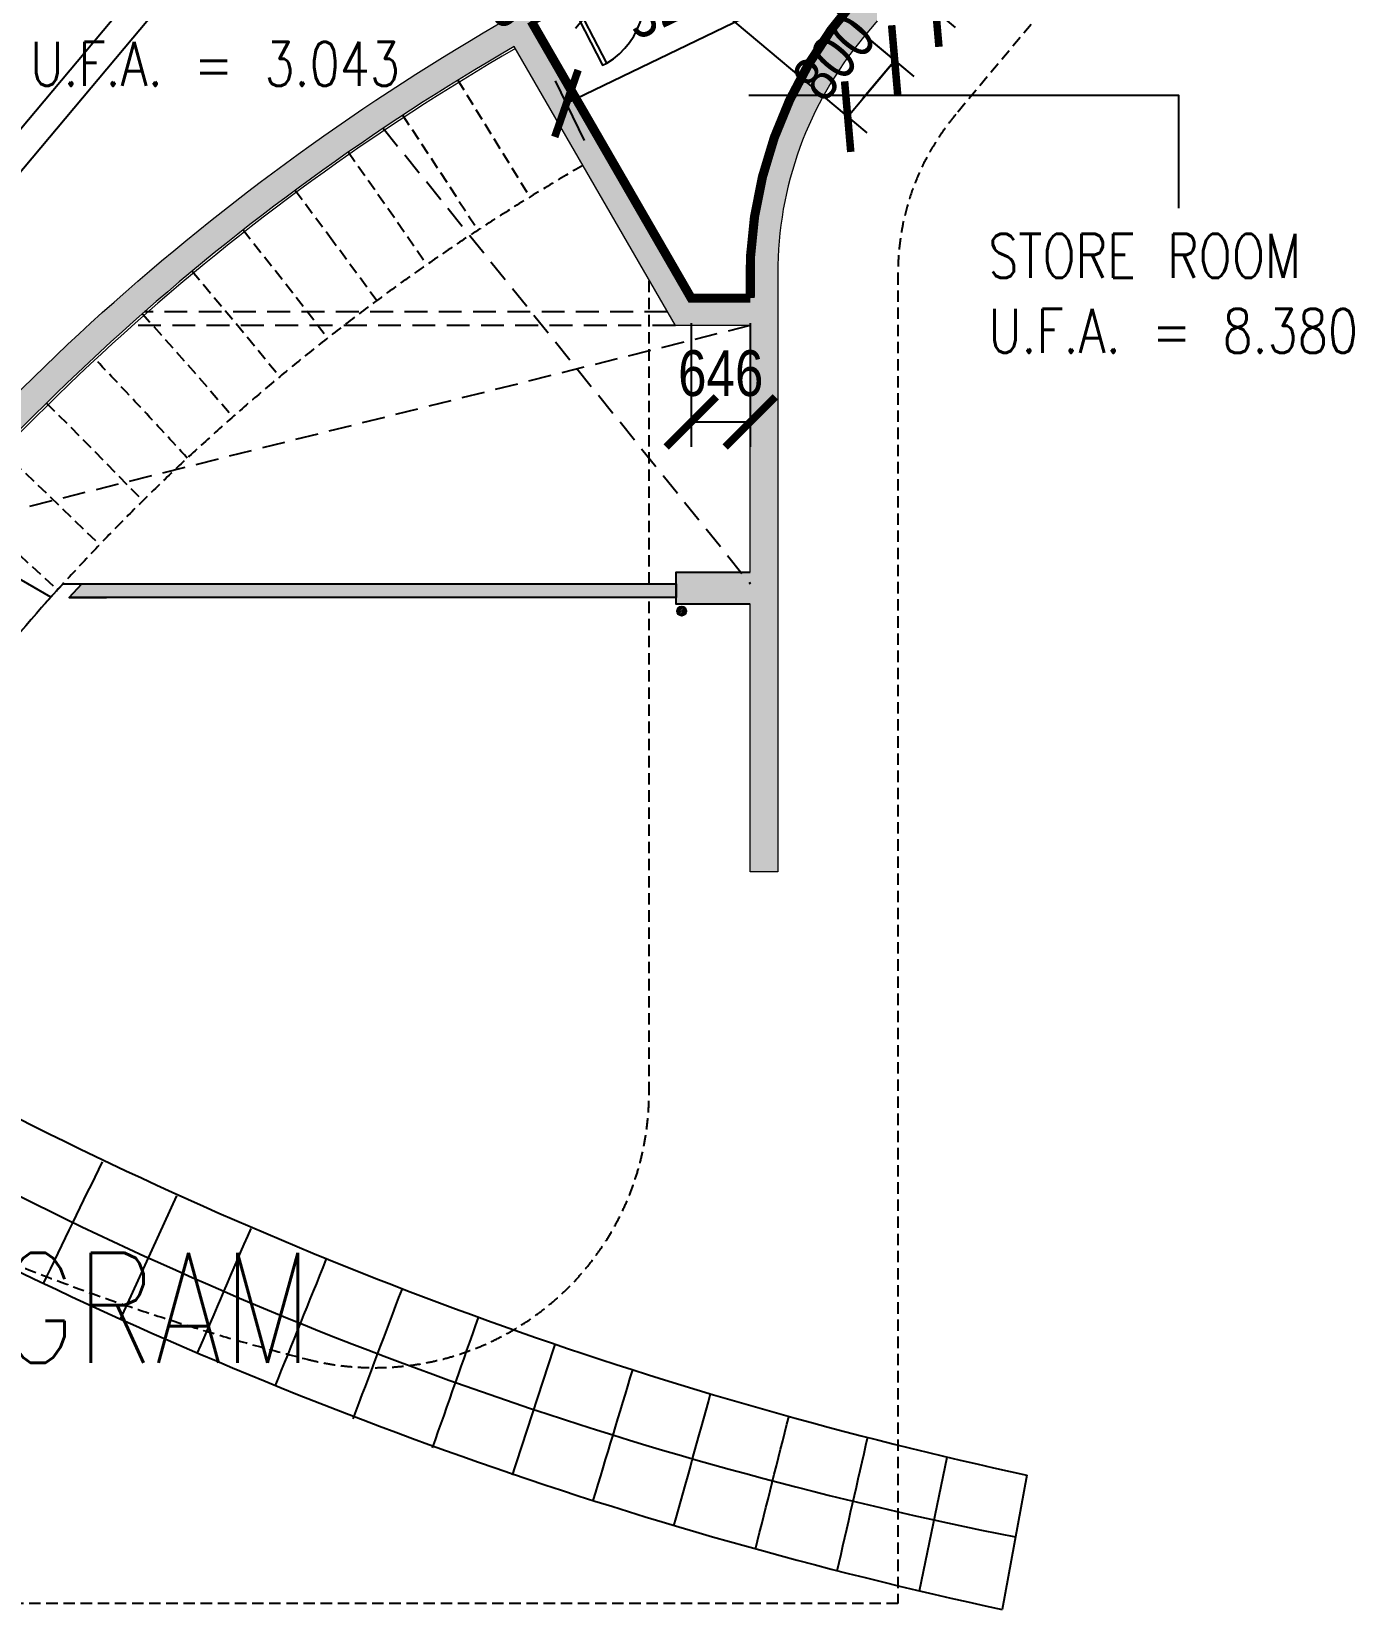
# Model space of a CAD drawing. Header units: millimetres. Extents: x 834140250 to 834644390, y 817877047 to 817987022.
# Drawn here: x 834555248 to 834569702, y 817929007 to 817946257 of the extents above; entities that cross this region are included whole.
import ezdxf

# ---------------------------------------------------------------- set-up
doc = ezdxf.new("R2010")
doc.units = ezdxf.units.MM
doc.header["$LTSCALE"] = 1000
doc.header["$MEASUREMENT"] = 0
for name, pattern in [('3B52X-MAGP-P-L000_XB$0$CENTER', [2, 1.25, -0.25, 0.25, -0.25]), ('3B52X-MAGP-P-L000_XB$0$DASHED2', [0.375, 0.25, -0.125]), ('3B52X-MAGP-P-L000_XB$0$HIDDEN2', [0.1875, 0.125, -0.0625])]:
    doc.linetypes.add(name, pattern=pattern)
doc.layers.get('Defpoints').update_dxf_attribs({"color": 150})
for name, color, linetype in [('3B52X-MAGP-P-L000_XB$0$VPA060_Hatch', 252, 'Continuous'), ('3B52X-MAGP-P-L000_XB$0$VPA060_Tactile', 8, 'Continuous'), ('3B52X-MAGP-P-L000_XB$0$VPA090_Building Line Above', 1, '3B52X-MAGP-P-L000_XB$0$HIDDEN2'), ('3B52X-MAGP-P-L000_XB$0$VPA220_Wall-Conc', 3, 'Continuous'), ('3B52X-MAGP-P-L000_XB$0$VPA240_Stair Ramp', 1, 'Continuous'), ('3B52X-MAGP-P-L000_XB$0$VPA280_Structure Under', 1, 'Continuous'), ('3B52X-MAGP-P-L000_XB$0$VPA315_Door', 1, 'Continuous'), ('3B52X-MAGP-P-L000_XB$0$VPA334_Void Area', 8, '3B52X-MAGP-P-L000_XB$0$CENTER'), ('3B52X-MAGP-P-L000_XB$0$VPA520_Drainage', 8, 'Continuous'), ('MGD031_1', 7, 'Continuous'), ('VPA040_Text', 3, 'Continuous'), ('VPA240_Stair Ramp', 1, 'Continuous')]:
    doc.layers.add(name, color=color, linetype=linetype)
doc.layers.add('3B52X-MAGP-P-L000_XB$0$VPA280_Structure', color=2, linetype='Continuous', lineweight=5)
doc.layers.add('VPA280_Structure', color=2, linetype='Continuous', lineweight=5)
doc.styles.add('1_2.5mm', font='arial.ttf', dxfattribs={"width": 0.8, "height": 0.0025})
doc.styles.get("Standard").update_dxf_attribs({"font": 'txt.shx', "width": 0.8})
doc.styles.add('Style-Arial', font='arial.ttf', dxfattribs={"width": 0.8})
doc.dimstyles.get("Standard").update_dxf_attribs({"dimtxt": 0.18, "dimasz": 0.18, "dimexe": 0.18, "dimexo": 0.06249999999999999, "dimgap": 0.09, "dimtad": 0, "dimtih": 1, "dimtoh": 1, "dimdec": 4, "dimzin": 1, "dimdsep": 46, "dimtxsty": '1_2.5mm', "dimcen": 0, "dimadec": 0, "dimazin": 0, "dimtfac": 1, "dimtdec": 4, "dimtofl": 0, "dimtmove": 0, "dimatfit": 3, "dimfxl": 0, "dimtolj": 1, "dimtzin": 1, "dimarcsym": 0})

# ---------------------------------------------------------------- blocks, each defined once
blk = doc.blocks.new('_ArchTick')
at = {"color": 0, "linetype": 'ByBlock', "const_width": 0.15}
blk.add_lwpolyline([(-0.5, -0.5), (0.5, 0.5)], dxfattribs=at)
blk = doc.blocks.new('*D80')
at = {"layer": 'Defpoints', "color": 0}
for p in [(834560169.2101812, 817948685.5561744), (834561950.8213193, 817947190.6069256), (834561371.1689472, 817946499.8041301)]:
    blk.add_point(p, dxfattribs=at)
at = {"layer": 'MGD031_1', "color": 0, "lineweight": -2}
for p, q in [((834559993.214784, 817948475.8130283), (834559413.5624135, 817947785.0102348)), ((834559589.5578105, 817947994.753381), (834561371.1689471, 817946499.8041302)), ((834561774.8259223, 817946980.8637795), (834561195.17355, 817946290.060984))]:
    blk.add_line(p, q, dxfattribs=at)
at = {"layer": 'MGD031_1', "color": 0, "lineweight": -2, "xscale": 547.6004642393601, "yscale": 547.6004642393601, "zscale": 547.6004642393601}
for p, rotation in [((834559589.5578105, 817947994.753381), 139.9999999386835), ((834561371.1689471, 817946499.8041302), 319.9999999386835)]:
    blk.add_blockref('_ArchTick', p, dxfattribs=dict(at, rotation=rotation))
at = {"layer": 'MGD031_1', "color": 0, "insert": (834560140.1633707, 817946841.8441745), "char_height": 500, "attachment_point": 5, "rotation": 319.99999993868346, "style": 'Style-Arial'}
blk.add_mtext('2326', dxfattribs=at)
blk = doc.blocks.new('*D81')
at = {"layer": 'Defpoints', "color": 0}
for p in [(834562267.1466343, 817948883.2893916), (834561817.1954243, 817948347.0584275), (834565135.9227357, 817946476.1004179)]:
    blk.add_point(p, dxfattribs=at)
at = {"layer": 'MGD031_1', "color": 0, "lineweight": -2}
for p, q in [((834562476.8897805, 817948707.2939947), (834565345.6658818, 817946300.105021)), ((834565135.9227357, 817946476.1004179), (834566756.9869812, 817948408.0095521)), ((834562026.9385705, 817948171.0630305), (834564895.7146746, 817945763.8740544)), ((834564685.9715285, 817945939.8694513), (834564333.9807343, 817945520.3831589))]:
    blk.add_line(p, q, dxfattribs=at)
at = {"layer": 'MGD031_1', "color": 0, "lineweight": -2, "xscale": 547.6004642393601, "yscale": 547.6004642393601, "zscale": 547.6004642393601}
for p, rotation in [((834565135.9227357, 817946476.1004179), 229.9999999386835), ((834564685.9715285, 817945939.8694513), 49.99999993868348)]:
    blk.add_blockref('_ArchTick', p, dxfattribs=dict(at, rotation=rotation))
at = {"layer": 'MGD031_1', "color": 0, "insert": (834565893.1417065, 817948201.6316698), "char_height": 500, "attachment_point": 5, "rotation": 49.999999938683494, "style": 'Style-Arial'}
blk.add_mtext('700', dxfattribs=at)
blk = doc.blocks.new('*D103')
at = {"layer": 'Defpoints', "color": 0}
for p in [(834561817.1952878, 817948347.0582588), (834561302.9652292, 817947734.222745), (834564685.9713905, 817945939.8692839)]:
    blk.add_point(p, dxfattribs=at)
at = {"layer": 'MGD031_1', "color": 0, "lineweight": -2}
for p, q in [((834562026.9384339, 817948171.0628619), (834564895.7145367, 817945763.873887)), ((834561512.7083753, 817947558.227348), (834564381.4844803, 817945151.0383712)), ((834564171.7413341, 817945327.0337682), (834564685.9713905, 817945939.8692839))]:
    blk.add_line(p, q, dxfattribs=at)
at = {"layer": 'MGD031_1', "color": 0, "lineweight": -2, "xscale": 547.6004642393601, "yscale": 547.6004642393601, "zscale": 547.6004642393601}
for p, rotation in [((834564685.9713905, 817945939.8692839), 49.99999993868348), ((834564171.7413341, 817945327.0337682), 229.9999999386835)]:
    blk.add_blockref('_ArchTick', p, dxfattribs=dict(at, rotation=rotation))
at = {"layer": 'MGD031_1', "color": 0, "insert": (834564023.5524162, 817945973.5419183), "char_height": 500, "attachment_point": 5, "rotation": 49.999999938683494, "style": 'Style-Arial'}
blk.add_mtext('800', dxfattribs=at)
blk = doc.blocks.new('door_800')
at = {"layer": '3B52X-MAGP-P-L000_XB$0$VPA315_Door', "color": 253}
for points in [[(591.364559173584, 704.7609226703644), (552.7973053455353, 658.798253774643), (591.0995293855667, 626.6588755846024), (607.1692185401917, 645.8099875450134), (645.4714425802231, 613.6706093549728), (667.9690073728561, 640.4821661710739)], [(0, 0), (38.56725382804871, 45.96266889572144), (76.86947786808014, 13.82329070568085), (60.79978883266449, -5.327821373939514), (99.10201287269592, -37.4671995639801), (76.60444808006287, -64.27875638008118)]]:
    blk.add_lwpolyline(points, dxfattribs=at)
blk.add_lwpolyline([(131.2413910627365, 0.8350244760513306), (99.10201287269592, -37.4671995639801), (749.1123096942902, -582.8905342817307), (781.2516878843307, -544.5883102416992)], close=True, dxfattribs=at)
blk.add_arc((99.10201287269592, -37.4671995639801), 849.9999999545314, 323.3722893022553, 53.3722893022553, dxfattribs=at)
blk = doc.blocks.new('GFA_GF')
at = {"layer": '3B52X-MAGP-P-L000_XB$0$VPA060_Hatch'}
h = blk.add_hatch(dxfattribs=at)
h.set_pattern_fill('AR-CONC', color=253, scale=20, style=0)
h.set_pattern_definition([(49.99999999999999, (834399403.5779446, 817920156.1772425), (143.4520365201507, -12.55042699651902), [15, -165]), (355, (834399403.5779446, 817920156.1772425), (-27.7502667226, 150.4384267400024), [12, -132]), (100.4514, (834399415.5322806, 817920155.1313746), (115.7018763428043, 137.8879084121907), [12.748038, -140.2284224]), (46.18420000000002, (834399403.5779446, 817920196.1772425), (213.4482097251289, -33.10380286580362), [22.49999999999999, -247.4999999999999]), (96.6356, (834399421.3652936, 817920193.418581), (186.9325411097407, 194.8235741800883), [19.1220576, -210.3426]), (351.1842, (834399403.5779446, 817920196.1772425), (186.9323890267254, 194.8237201850649), [18, -198]), (21, (834399423.5779446, 817920186.1772425), (119.3814104236923, -80.52377813306776), [15, -165]), (326.0000000000001, (834399423.5779446, 817920186.1772425), (48.66306638431634, 145.0300090093706), [12, -132]), (71.4514, (834399433.5263911, 817920179.4669213), (168.044525716298, 64.50609934199048), [12.748038, -140.2284224]), (37.50000000000001, (834399403.5779446, 817920156.1772425), (2.431971063458134, 66.5787707662623), [0, -130.4, 0, -134, 0, -132.5]), (7.499999999999999, (834399403.5779446, 817920156.1772425), (52.61390748842972, 78.88234237647205), [0, -76.39999999999999, 0, -127.4, 0, -50.5]), (327.5, (834399358.9779447, 817920156.1772425), (106.7644872344818, -4.510974346875951), [0, -50, 0, -156, 0, -207]), (317.5, (834399338.9779447, 817920156.1772425), (116.6372338684772, 20.02099646646354), [0, -65, 0, -103.6, 0, -147])])
edge = h.paths.add_edge_path(flags=17)
edge.add_line((4669.99081492424, 6400.000000119209), (4375.864941716194, 6400.000000119209))
edge.add_line((4375.864941716194, 6400.000000119209), (4812.102622866631, 6033.953103899956))
edge.add_arc((8418.747860908508, 7644.784747481346), 3950.021323620073, 198.3688839907443, 204.066914657053, ccw=False)
edge = h.paths.add_edge_path()
edge.add_line((4812.102622866631, 6033.953103899956), (4375.864941716194, 6400.000000119209))
edge.add_line((4375.864941716194, 6400.000000119209), (4355.106813549995, 6400.000000119209))
edge.add_arc((8418.716197490692, 7644.763788342476), 4249.983307464022, 197.0308606786462, 218.098155601729)
edge.add_line((5074.171074867249, 5022.479281187057), (5306.47010576725, 5212.420541405678))
edge.add_arc((8418.747861385345, 7644.784748315811), 3950.021324394689, 204.0669146652843, 218.00898794895, ccw=False)
edge = h.paths.add_edge_path()
edge.add_line((14758.72696197033, 20234.85090553761), (15690.76899850368, 21345.61535251141))
edge.add_line((15690.76899850368, 21345.61535251141), (15920.58233129978, 21152.77907001972))
edge.add_line((15920.58233129978, 21152.77907001972), (14988.54029262066, 20042.01462078094))
edge.add_line((14988.54029262066, 20042.01462078094), (17301.99451732635, 18100.79604828358))
edge.add_line((17301.99451732635, 18100.79604828358), (18105.47902500629, 19058.35159659386))
edge.add_line((18105.47902500629, 19058.35159659386), (18335.2923579216, 18865.51531362534))
edge.add_line((18335.2923579216, 18865.51531362534), (16874.3315615654, 17124.41003656387))
edge.add_arc((19950.00000035763, 14543.61778283119), 4015.000000287576, 139.9999999877726, 179.9999999982988)
edge.add_line((15935, 14543.6177829504), (15935, 7999.999999523163))
edge.add_line((15935, 7999.999999523163), (15635, 7999.999999523163))
edge.add_line((15635, 7999.999999523163), (15635, 10999.99999952316))
edge.add_line((15635, 10999.99999952316), (15635, 11299.99999952316))
edge.add_line((15635, 11299.99999952316), (15635, 13971.4147452116))
edge.add_line((15635, 13971.4147452116), (14815.96099662781, 13971.4147452116))
edge.add_line((14815.96099662781, 13971.4147452116), (13053.97842180729, 17021.24373209476))
edge.add_arc((25735.29270875454, -4928.856331706047), 25350.00246262712, 120.0164774375186, 144.0164626531961)
edge.add_arc((8418.749066114426, 7644.785106897354), 3950.022491852898, 144.0168895969588, 198.3688838593637)
edge.add_line((4669.990908622742, 6400), (1577.308505892754, 6400.000000476837))
edge.add_arc((-2300.171882510185, 4785.405402541161), 4200.210694492894, 22.60699317670514, 49.99999998959423)
edge.add_line((399.6715105772018, 8002.953464508057), (-9595.549460887909, 16389.93964958191))
edge.add_line((-9595.549460887909, 16389.93964958191), (-9338.441015601158, 16696.35462939739))
edge.add_line((-9338.441015601158, 16696.35462939739), (-8765.843454003334, 16215.8885768652))
edge.add_line((-8765.843454003334, 16215.8885768652), (-8894.398885726929, 16062.6820756197))
edge.add_line((-8894.398885726929, 16062.6820756197), (-5387.807707905769, 13120.30660033226))
edge.add_line((-5387.807707905769, 13120.30660033226), (-5018.204831361771, 13560.78215587139))
edge.add_line((-5018.204831361771, 13560.78215587139), (-4864.995942115784, 13432.22463333607))
edge.add_line((-4864.995942115784, 13432.22463333607), (-5234.59881734848, 12991.74907898903))
edge.add_line((-5234.59881734848, 12991.74907898903), (-3549.301043510437, 11577.61633789539))
edge.add_line((-3549.301043510437, 11577.61633789539), (-3115.419398188591, 12094.69632971287))
edge.add_line((-3115.419398188591, 12094.69632971287), (-2962.210518836975, 11966.13881409168))
edge.add_line((-2962.210518836975, 11966.13881409168), (-3396.092154622078, 11449.0588157177))
edge.add_line((-3396.092154622078, 11449.0588157177), (-3281.192103862762, 11352.62340319157))
edge.add_line((-3281.192103862762, 11352.62340319157), (-3120.487859845161, 11544.14607441425))
edge.add_line((-3120.487859845161, 11544.14607441425), (-2507.652151584625, 11029.91617846489))
edge.add_line((-2507.652151584625, 11029.91617846489), (-2668.352561712265, 10838.40078175068))
edge.add_line((-2668.352561712265, 10838.40078175068), (528.2290325164795, 8156.162353157997))
edge.add_arc((-2446.506817698479, 4671.498859405518), 4581.695433269801, 26.278853227204877, 49.513768639956595, ccw=False)
edge.add_line((1661.669927000999, 6700), (4275.070816159248, 6700))
edge.add_arc((8418.750927686691, 7644.785138964653), 4250.02397940018, 144.0168745552077, 192.8442255567613, ccw=False)
edge.add_arc((25735.29270875454, -4928.856331706047), 25650.00246259042, 119.34633505658181, 144.0164626532238, ccw=False)
edge.add_line((13164.54626882076, 17429.56401216984), (14989.10889220238, 14271.4147452116))
edge.add_line((14989.10889220238, 14271.4147452116), (15635, 14271.4147452116))
edge.add_line((15635, 14271.4147452116), (15635.00000023842, 14543.6177829504))
edge.add_arc((19950.00000059605, 14543.6177829504), 4315.000000357628, 139.9999999910598, 180, ccw=False)
edge.add_line((16644.51822865009, 17317.24631953239), (17109.15823471546, 17870.98271584511))
edge.add_line((17109.15823471546, 17870.98271584511), (14565.89067590237, 20005.03756964207))
edge.add_line((14565.89067590237, 20005.03756964207), (14758.72696197033, 20234.85090553761))
h = blk.add_hatch(dxfattribs=at)
h.set_pattern_fill('AR-CONC', color=253, scale=20, style=0)
h.set_pattern_definition([(49.99999999999999, (8187.585738301277, 10999.99999511242), (143.4520365201507, -12.55042699651902), [15, -165]), (355, (8187.585738301277, 10999.99999511242), (-27.7502667226, 150.4384267400024), [12, -132]), (100.4514, (8199.54007434845, 10998.95412707329), (115.7018763428043, 137.8879084121907), [12.748038, -140.2284224]), (46.18420000000002, (8187.585738301277, 11039.99999511242), (213.4482097251289, -33.10380286580362), [22.49999999999999, -247.4999999999999]), (96.6356, (8205.37308728695, 11037.24133372307), (186.9325411097407, 194.8235741800883), [19.1220576, -210.3426]), (351.1842, (8187.585738301277, 11039.99999511242), (186.9323890267254, 194.8237201850649), [18, -198]), (21, (8207.585738301277, 11029.99999511242), (119.3814104236923, -80.52377813306776), [15, -165]), (326.0000000000001, (8207.585738301277, 11029.99999511242), (48.66306638431634, 145.0300090093706), [12, -132]), (71.4514, (8217.534184932709, 11023.28967392445), (168.044525716298, 64.50609934199048), [12.748038, -140.2284224]), (37.50000000000001, (8187.585738301277, 10999.99999511242), (2.431971063458134, 66.5787707662623), [0, -130.4, 0, -134, 0, -132.5]), (7.499999999999999, (8187.585738301277, 10999.99999511242), (52.61390748842972, 78.88234237647205), [0, -76.39999999999999, 0, -127.4, 0, -50.5]), (327.5, (8142.985738277435, 10999.99999511242), (106.7644872344818, -4.51097434687596), [0, -50, 0, -156, 0, -207]), (317.5, (8122.985738277435, 10999.99999511242), (116.6372338684772, 20.02099646646353), [0, -65, 0, -103.6, 0, -147])])
h.paths.add_polyline_path([(15635, 11275.00001096725), (15514.12554585934, 11274.99997282028), (15635, 11149.99999690056)])
h.paths.add_polyline_path([(15514.12554585934, 11274.99997270107), (14824.98748898506, 11274.99975538254), (14824.9874932766, 10999.99999916553), (14824.98750126362, 10924.99975550175), (15635.00001013279, 10925.00001108646), (15635, 11149.99999678135)])
h.paths.add_polyline_path([(14834.99999785423, 11149.99999940395), (8324.800397634506, 11149.99999952316), (8187.585738301277, 11000.00000107288), (14824.9874932766, 10999.99999475479)])
at = {"layer": '3B52X-MAGP-P-L000_XB$0$VPA520_Drainage'}
h = blk.add_hatch(dxfattribs=at)
h.set_pattern_fill('ANSI31', color=253, scale=150, style=0)
h.set_pattern_definition([(45, (-834236357.3576926, -817907525.0467806), (-13.25825214724776, 13.25825214724777), [])])
edge = h.paths.add_edge_path()
edge.add_arc((14884.99999785423, 10849.99999904633), 40, 0, 360)
at = {"layer": '3B52X-MAGP-P-L000_XB$0$VPA060_Tactile', "color": 253}
for points in [[(1702.482847690582, 9031.05179643631), (11842.45738255978, 21115.40287697315)], [(1932.296180725098, 8838.215513467789), (12072.27071559429, 20922.56659400463)]]:
    blk.add_lwpolyline(points, dxfattribs=at)
at = {"layer": '3B52X-MAGP-P-L000_XB$0$VPA090_Building Line Above', "color": 253}
for p, q in [((21720.95494067669, 20854.61405265331), (17881.68001711369, 16279.14434468746)), ((17250.00000035763, 14543.61778306961), (17250.00000035763, -2.384185791015625e-07)), ((14528.10343146324, 11149.99999952316), (14528.10343146324, 14469.61873221397)), ((14528.10343146324, 5579.056232213974), (14528.10343146324, 10999.99999952316)), ((17250.00000035763, -2.384185791015625e-07), (1.192092895507812e-07, 1.192092895507812e-07))]:
    blk.add_line(p, q, dxfattribs=at)
for centre, radius, start, end in [((19950.00000047684, 14543.61778306961), 2700, 140.0000034931815, 180), ((11528.10343146324, 5579.056232213974), 3000, 255.7459377008707, 0), ((17128.10343146324, 27622.52498221397), 25743.69478711759, 246.4449003214223, 255.7459377008707)]:
    blk.add_arc(centre, radius, start, end, dxfattribs=at)
at = {"layer": '3B52X-MAGP-P-L000_XB$0$VPA220_Wall-Conc', "color": 253}
blk.add_lwpolyline([(14824.98749339581, 11149.99999928474), (14824.9874932766, 10999.99999916553), (8187.585736989975, 10999.99999964237), (8324.800397515297, 11149.99999952316), (14824.9874932766, 11149.99999916553)], dxfattribs=at)
at = {"layer": '3B52X-MAGP-P-L000_XB$0$VPA240_Stair Ramp', "color": 253, "linetype": '3B52X-MAGP-P-L000_XB$0$HIDDEN2'}
blk.add_line((12438.85342204571, 16654.21248185635), (13225.56537890434, 15377.19996023178), dxfattribs=at)
at = {"layer": '3B52X-MAGP-P-L000_XB$0$VPA240_Stair Ramp', "color": 253}
blk.add_line((7988.557250261307, 11003.28690314293), (7484.283747434616, 11294.42934560776), dxfattribs=at)
at = {"layer": '3B52X-MAGP-P-L000_XB$0$VPA240_Stair Ramp', "color": 253, "ltscale": 500}
for p, q in [((9360.37270116806, 4456.919931411743), (8743.524910449982, 3108.672480821609)), ((17486.21548998356, 137.8767714500427), (17786.43520355225, 1602.447973370552)), ((18657.78205347061, 1405.541855573654), (18391.15390980244, -64.0089191198349))]:
    blk.add_line(p, q, dxfattribs=at)
at = {"layer": '3B52X-MAGP-P-L000_XB$0$VPA240_Stair Ramp', "color": 253, "linetype": '3B52X-MAGP-P-L000_XB$0$HIDDEN2'}
for points in [[(11834.38467204571, 16269.93123185635), (12247.29092204571, 15643.80623185635), (12656.91592204571, 15015.55623185635)], [(11241.00967204571, 15868.71248185635), (11672.07217204571, 15254.99373185635), (12098.66592204571, 14638.08748185635)], [(10659.19717204571, 15450.89998185635), (11034.54092204571, 14949.08748185635), (11552.2885825634, 14245.7642172575)], [(10089.41592204571, 15016.83748185635), (10555.32217204571, 14429.11873185635), (11015.22842204571, 13836.61873185635)], [(9532.165922045708, 14566.83748185635), (10014.75967204571, 13992.68123185635), (10490.91592204571, 13413.24373185635)], [(8987.822172045708, 14101.27498185635), (9486.540922045708, 13541.11873185635), (9978.790922045708, 12975.21248185635)], [(7939.665922045708, 13124.93123185635), (8469.384672045708, 12593.74373185635), (8992.665922045708, 12056.64998185635)], [(7436.697172045708, 12614.96248185635), (7980.978422045708, 12098.93123185635), (8519.447172045708, 11576.83748185635)], [(6948.322172045708, 12090.96248185635), (7506.790922045708, 11590.33748185635), (8059.978422045708, 11083.86873185635)]]:
    blk.add_lwpolyline(points, dxfattribs=at)
at = {"layer": '3B52X-MAGP-P-L000_XB$0$VPA240_Stair Ramp', "color": 253, "ltscale": 500}
blk.add_lwpolyline([(8121.248136997223, 11149.99999952316), (8324.800397515297, 11149.99999952316)], dxfattribs=at)
at = {"layer": '3B52X-MAGP-P-L000_XB$0$VPA240_Stair Ramp', "color": 253, "linetype": '3B52X-MAGP-P-L000_XB$0$HIDDEN2'}
for centre, radius, start, end in [((25703.61167371273, -4885.277483463287), 23796.42056053399, 120.0037229939893, 138.4727774907674), ((-37753.42782795429, -30448.63126814365), 63855.14395377521, 42.29543652962931, 43.64138222412861)]:
    blk.add_arc(centre, radius, start, end, dxfattribs=at)
at = {"layer": '3B52X-MAGP-P-L000_XB$0$VPA240_Stair Ramp', "color": 253, "ltscale": 500}
for centre, radius, start, end in [((25703.61167371273, -4885.277483463287), 23796.42056053399, 137.6348972886213, 144.3959991379982), ((28370.95616900921, 46414.56666755676), 46045.17418717315, 243.0046101302873, 257.8220383379641), ((26829.12543618679, 42758.56125664711), 42839.82766759311, 242.6386560750963, 258.836711908345), ((-4354352.193453193, 2120982.493732095), 4849023.732963311, 334.1075983667805, 334.1250685571033), ((-2729213.693453193, 1182113.993732095), 2981941.04691907, 336.7024037224047, 336.7309557957847), ((-2530229.443453193, 1028815.368732095), 2740178.569469234, 338.0011789756767, 338.032328149472), ((-2529661.193453193, 962147.1187320948), 2716301.400440346, 339.3003576439637, 339.3322902774177), ((-2496312.193453193, 885069.8687320948), 2659469.682013518, 340.6001046354397, 340.6326306999193), ((-2499394.943453193, 822586.1187320948), 2643227.600485037, 341.9001716548301, 341.9327327256815), ((-2621430.943453193, 796744.9937320948), 2752830.538362232, 343.2008370324009, 343.2318853884556), ((-2871761.193453193, 801271.7437320948), 2995483.044932391, 344.5016865620793, 344.5303973223919), ((-3337370.693453193, 848835.4937320948), 3458689.879095177, 345.8034340329945, 345.828323995084), ((-3977649.193453193, 914771.3687320948), 4097568.567601996, 347.1052876616607, 347.1263086365881)]:
    blk.add_arc(centre, radius, start, end, dxfattribs=at)
at = {"layer": '3B52X-MAGP-P-L000_XB$0$VPA280_Structure', "color": 253, "ltscale": 500}
for points in [[(13053.97844266891, 17021.24375867844, 0.1051041700442784), (5222.429465651512, 9965.608024597168, 0.2417037481233859), (4669.990886569023, 6400.000060558319)], [(13066.48466861248, 16999.59671926498, 0.1051041700445045), (5242.659111618996, 9950.919205188751, 0.2417037481220533), (4693.717069029808, 6407.878402233124, 0.2417037481220533)]]:
    blk.add_lwpolyline(points, format="xyb", dxfattribs=at)
at = {"layer": '3B52X-MAGP-P-L000_XB$0$VPA280_Structure Under', "color": 253, "linetype": '3B52X-MAGP-P-L000_XB$0$HIDDEN2', "ltscale": 2}
for points in [[(14729.30125689507, 14121.4147452116), (9010.765867114067, 14121.4147452116)], [(14815.96099662781, 13971.4147452116), (8841.436445951462, 13971.4147452116)]]:
    blk.add_lwpolyline(points, dxfattribs=at)
at = {"layer": '3B52X-MAGP-P-L000_XB$0$VPA334_Void Area', "color": 253, "linetype": '3B52X-MAGP-P-L000_XB$0$DASHED2'}
for points in [[(11622.4492418766, 16129.40271639824), (15634.99999785423, 11149.99999952316)], [(11622.4492418766, 16129.40271639824), (15634.99999785423, 11149.99999952316)], [(15635, 13971.4147452116), (6720.2026232481, 11735.57178783417)], [(15635, 13971.4147452116), (6720.2026232481, 11735.57178783417)]]:
    blk.add_lwpolyline(points, dxfattribs=at)
at = {"layer": '3B52X-MAGP-P-L000_XB$0$VPA520_Drainage', "color": 253}
blk.add_lwpolyline([(8187.619115829468, 11000.00000119209), (8594.90585899353, 11000.00000083447)], dxfattribs=at)
for radius in [50, 40]:
    blk.add_circle((14884.99999785423, 10849.99999904633), radius, dxfattribs=at)
at = {"layer": 'Defpoints', "color": 253, "ltscale": 500}
blk.add_lwpolyline([(15635.00001013279, 10925.00001108646), (14824.98750126362, 10924.99975550175), (14824.98748898506, 11274.99975538254), (15635, 11275.00001096725)], dxfattribs=at)
at = {"layer": 'VPA240_Stair Ramp', "color": 253, "ltscale": 500}
blk.add_arc((28475.36070621014, 46793.94008219242), 47930.76894142095, 243.1605083702526, 257.85472998563, dxfattribs=at)
at = {"layer": 'VPA280_Structure', "color": 253, "ltscale": 500}
for points in [[(15635.00000023842, 14543.6177829504, -0.1763269807532499), (16644.51822865009, 17317.24631953239), (17109.15823471546, 17870.98271584511), (14565.89067590237, 20005.03756964207), (14758.72696065903, 20234.85090410709), (14758.72696197033, 20234.85090553761), (15690.76899850368, 21345.61535251141)], [(18335.2923579216, 18865.51531362534), (16874.3315615654, 17124.41003656387, 0.1763269807526934), (15935, 14543.6177829504), (15935, 7999.999999523163), (15635, 7999.999999523163), (15635, 10925.00001108646)], [(-2668.346643805504, 10838.40782558918), (528.2290325164795, 8156.162353157997, -0.1017302173343312), (1661.669927000999, 6700), (4275.070816159248, 6700, -0.216332576124974), (4979.673718810081, 10141.87379908562, -0.1080614367030422), (13164.54626882076, 17429.56401216984), (14989.10889220238, 14271.4147452116), (15635, 14271.4147452116), (15635, 14543.6177829504)], [(15635, 11275.00001096725), (15635, 13971.4147452116), (14815.96099662781, 13971.4147452116), (13053.97842180729, 17021.24373209476, 0.1051041700439045), (5222.429473161697, 9965.607966542244, 0.2417037481215147), (4669.990908622742, 6400), (1577.308505892754, 6400.000000476837, 0.1200969921654342), (399.6715105772018, 8002.953464508057), (-9595.551913499832, 16389.94170737267), (403.191312789917, 7999.999999523163)]]:
    blk.add_lwpolyline(points, format="xyb", dxfattribs=at)
blk.add_lwpolyline([(15635.00001013279, 10925.00001108646), (14824.98750126362, 10924.99975550175), (14824.98748898506, 11274.99975538254), (15635, 11275.00001096725)], dxfattribs=at)
at = {"color": 253, "rotation": 337.3361827601466}
blk.add_blockref('door_800', (13554.26752495766, 17644.25271296501), dxfattribs=at)
blk = doc.blocks.new('*D174')
at = {"layer": 'Defpoints', "color": 0}
for p in [(834562460.5423845, 817943342.5107876), (834563106.4334934, 817943342.5107858), (834563106.4334934, 817941990.0449016)]:
    blk.add_point(p, dxfattribs=at)
at = {"layer": 'MGD031_1', "color": 0, "lineweight": -2}
for p, q in [((834562460.5423845, 817943068.7105554), (834562460.5423845, 817941716.2446694)), ((834563106.4334934, 817943068.7105536), (834563106.4334934, 817941716.2446694)), ((834562460.5423845, 817941990.0449016), (834563106.4334934, 817941990.0449016))]:
    blk.add_line(p, q, dxfattribs=at)
at = {"layer": 'MGD031_1', "color": 0, "lineweight": -2, "xscale": 547.6004642393601, "yscale": 547.6004642393601, "zscale": 547.6004642393601, "rotation": 180}
blk.add_blockref('_ArchTick', (834562460.5423845, 817941990.0449016), dxfattribs=at)
at = {"layer": 'MGD031_1', "color": 0, "lineweight": -2, "xscale": 547.6004642393601, "yscale": 547.6004642393601, "zscale": 547.6004642393601}
blk.add_blockref('_ArchTick', (834563106.4334934, 817941990.0449016), dxfattribs=at)
at = {"layer": 'MGD031_1', "color": 0, "insert": (834562783.4879389, 817942519.1316276), "char_height": 500, "attachment_point": 5, "style": 'Style-Arial'}
blk.add_mtext('646', dxfattribs=at)
blk = doc.blocks.new('*D176')
at = {"layer": 'Defpoints', "color": 0}
for p in [(834564301.3165137, 817946211.3540521), (834561096.4227614, 817945471.169131), (834561411.1694936, 817944818.2108794)]:
    blk.add_point(p, dxfattribs=at)
at = {"layer": 'MGD031_1', "color": 0, "lineweight": -2}
for p, q in [((834564182.4274933, 817946457.9954273), (834563867.6807611, 817947110.9536788)), ((834563986.5697814, 817946864.3123037), (834561096.4227613, 817945471.169131)), ((834561292.2804732, 817945064.8522546), (834560977.533741, 817945717.8105061))]:
    blk.add_line(p, q, dxfattribs=at)
at = {"layer": 'MGD031_1', "color": 0, "lineweight": -2, "xscale": 547.6004642393601, "yscale": 547.6004642393601, "zscale": 547.6004642393601}
for p, rotation in [((834563986.5697814, 817946864.3123037), 25.73555168069261), ((834561096.4227613, 817945471.169131), 205.7355516806926)]:
    blk.add_blockref('_ArchTick', p, dxfattribs=dict(at, rotation=rotation))
at = {"layer": 'MGD031_1', "color": 0, "insert": (834562311.6831832, 817946644.4997652), "char_height": 500, "attachment_point": 5, "rotation": 25.735551680692627, "style": 'Style-Arial'}
blk.add_mtext('3208', dxfattribs=at)

msp = doc.modelspace()

# ---------------------------------------------------------------- linework, layer by layer
at = {"layer": 'VPA040_Text', "color": 2, "ltscale": 500, "const_width": 100}
msp.add_lwpolyline([(834563601.1055605, 817947763.8860885), (834564580.5527543, 817946942.0323092, 0.2197042323501049), (834563106.4334931, 817943342.5107858), (834562460.5423856, 817943342.5107858), (834560711.0220683, 817946370.7687567, -0.03148603297467494), (834563601.1690916, 817947763.9119229)], format="xyb", dxfattribs=at)
at = {"layer": 'VPA040_Text', "color": 3, "ltscale": 500}
msp.add_lwpolyline([(834563091.9652375, 817945561.1360704), (834567789.4473746, 817945561.1360704), (834567789.4473746, 817944324.5275106)], dxfattribs=at)

# ---------------------------------------------------------------- block references
msp.add_blockref('GFA_GF', (834547471.4334934, 817929071.0960406))

# ---------------------------------------------------------------- texts
at = {"layer": 'VPA040_Text', "ltscale": 500, "width": 0.8}
for s, height, p in [('U.F.A. = 3.043', 480.0000000000001, (834555234.1052911, 817945663.2220935)), ('STORE ROOM', 480.0000000000001, (834565709.5326773, 817943564.5741556)), ('U.F.A. = 8.380', 480.0000000000001, (834565709.5326773, 817942744.2538416)), ('U.F.A. DIAGRAM', 1200, (834548456.1357911, 817931704.149997))]:
    msp.add_text(s, height=height, dxfattribs=at).set_placement(p)

# ---------------------------------------------------------------- dimensions: what is measured, and where the dimension line sits
at = {"layer": 'MGD031_1'}
for base, p1, p2, angle, picture, middle in [((834565135.9227357, 817946476.1004179), (834561817.1954242, 817948347.0584275), (834562267.1466343, 817948883.2893915), 49.99999993898613, '*D81', (834566298.4456525, 817947861.5412774)), ((834564685.9713905, 817945939.8692839), (834561302.9652292, 817947734.2227451), (834561817.1952877, 817948347.0582588), 49.99999993898553, '*D103', (834564428.8563622, 817945633.4515259))]:
    dim = msp.add_linear_dim(base=base, p1=p1, p2=p2, angle=angle, dimstyle='Standard', override={"dimscale": 50, "dimtxt": 10, "dimasz": 10.9520092847872, "dimexe": 5.476004642393601, "dimexo": 5.476004642393601, "dimgap": 5.476004642393601, "dimtad": 1, "dimtih": 0, "dimtoh": 0, "dimdec": 0, "dimzin": 11, "dimtxsty": 'Style-Arial', "dimblk": 'ArchTick', "dimadec": 4, "dimazin": 3, "dimtdec": 0, "dimatfit": 1, "dimfrac": 2, "dimtolj": 0, "dimtzin": 11}, dxfattribs=at)
    dim.commit()
    dim.dimension.update_dxf_attribs({"geometry": picture, "text_midpoint": middle, "dimtype": 160})
dim = msp.add_linear_dim(base=(834561371.1689472, 817946499.8041301), p1=(834560169.2101812, 817948685.5561744), p2=(834561950.8213193, 817947190.6069255), angle=139.9999999383971, dimstyle='Standard', override={"dimscale": 50, "dimtxt": 10, "dimasz": 10.9520092847872, "dimexe": 5.476004642393601, "dimexo": 5.476004642393601, "dimgap": 5.476004642393601, "dimtad": 1, "dimtih": 0, "dimtoh": 0, "dimdec": 0, "dimzin": 11, "dimtxsty": 'Style-Arial', "dimblk": 'ArchTick', "dimadec": 4, "dimazin": 3, "dimtdec": 0, "dimatfit": 1, "dimfrac": 2, "dimtolj": 0, "dimtzin": 11}, dxfattribs=at)
dim.commit()
dim.dimension.update_dxf_attribs({"geometry": '*D80', "text_midpoint": (834560140.1633707, 817946841.8441745)})
dim = msp.add_aligned_dim(p1=(834564301.3165135, 817946211.3540521), p2=(834561411.1694934, 817944818.2108793), distance=-724.8585957170029, dimstyle='Standard', override={"dimscale": 50, "dimtxt": 10, "dimasz": 10.9520092847872, "dimexe": 5.476004642393601, "dimexo": 5.476004642393601, "dimgap": 5.476004642393601, "dimtad": 1, "dimtih": 0, "dimtoh": 0, "dimdec": 0, "dimzin": 11, "dimtxsty": 'Style-Arial', "dimblk": 'ArchTick', "dimadec": 4, "dimazin": 3, "dimtdec": 0, "dimatfit": 1, "dimfrac": 2, "dimtolj": 0, "dimtzin": 11}, dxfattribs=at)
dim.commit()
dim.dimension.update_dxf_attribs({"geometry": '*D176', "text_midpoint": (834562311.6831832, 817946644.4997653)})
dim = msp.add_linear_dim(base=(834563106.4334934, 817941990.0449016), p1=(834562460.5423845, 817943342.5107876), p2=(834563106.4334934, 817943342.5107858), dimstyle='Standard', override={"dimscale": 50, "dimtxt": 10, "dimasz": 10.9520092847872, "dimexe": 5.476004642393601, "dimexo": 5.476004642393601, "dimgap": 5.476004642393601, "dimtad": 1, "dimtih": 0, "dimtoh": 0, "dimdec": 0, "dimzin": 11, "dimtxsty": 'Style-Arial', "dimblk": 'ArchTick', "dimadec": 4, "dimazin": 3, "dimtdec": 0, "dimatfit": 1, "dimfrac": 2, "dimtolj": 0, "dimtzin": 11}, dxfattribs=at)
dim.commit()
dim.dimension.update_dxf_attribs({"geometry": '*D174', "text_midpoint": (834562783.4879389, 817941990.0449016), "dimtype": 160})

doc.saveas('drawing.dxf')
